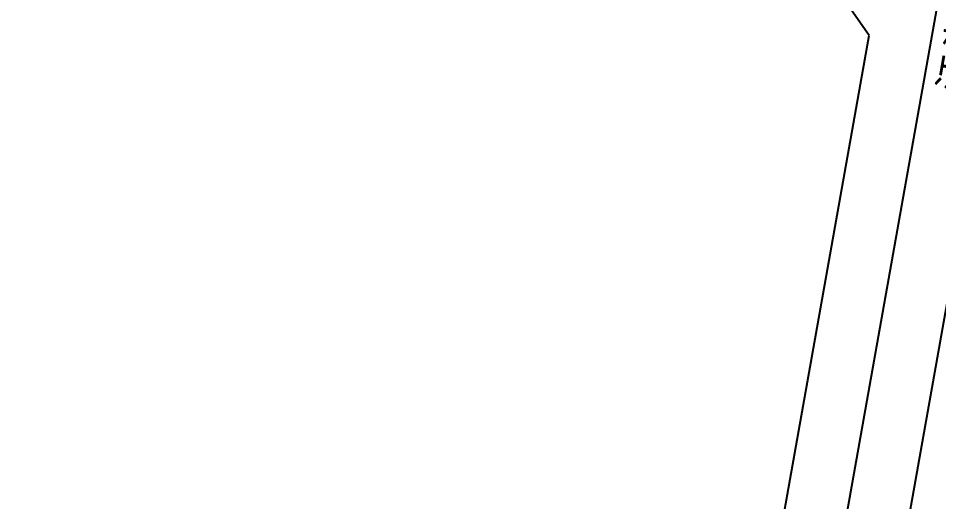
# Model space of a CAD drawing. Extents: x 529262 to 576451, y 2694391 to 2717535.
# Drawn here: x 562412.4 to 562546.2, y 2710853.2 to 2710923.4 of the extents above; entities that cross this region are included whole.
import ezdxf
from ezdxf.enums import TextEntityAlignment as Align
from ezdxf.xclip import XClip

# ---------------------------------------------------------------- set-up
doc = ezdxf.new("R2010")
doc.units = 0
doc.header["$XCLIPFRAME"] = 0
for name, color, linetype in [('PP-COM', 7, 'Continuous'), ('RD-中线', 40, 'Continuous'), ('RD-红线', 7, 'Continuous'), ('RD-路名', 7, 'Continuous')]:
    doc.layers.add(name, color=color, linetype=linetype)
doc.styles.add('黑体', font='simhei.ttf')

# ---------------------------------------------------------------- blocks, each defined once
blk = doc.blocks.new('A$C19FD0107')
at = {"layer": 'RD-中线', "color": 8}
blk.add_lwpolyline([(-8653.59, 15420.76), (-8495.76, 16292.39, -0.00211), (-8495.3, 16294.88), (-8485.75, 16345.17, 0.002827), (-8485.14, 16348.51), (-8448.87, 16552.15, -0.000671), (-8448.63, 16553.47), (-8443.3, 16582.94)], format="xyb", dxfattribs=at)
at = {"layer": 'RD-红线', "color": 8, "linetype": 'Continuous'}
blk.add_lwpolyline([(-8461.9, 16530.28), (-8482.21, 16559.29, 0.415102)], format="xyb", dxfattribs=at)
at = {"layer": 'RD-红线', "color": 8, "linetype": 'Continuous', "flags": 128}
for points in [[(-8494.2, 16348.96), (-8461.9, 16530.28)], [(-8475.6, 16350.73), (-8444.15, 16527.33)]]:
    blk.add_lwpolyline(points, dxfattribs=at)

msp = doc.modelspace()

# ---------------------------------------------------------------- block references
at = {"layer": 'PP-COM'}
ref = msp.add_blockref('A$C19FD0107', (570997.993, 2694390.603), dxfattribs=at)
XClip(ref).set_block_clipping_path([(-9366.4383134884, 14428.6043910822), (-3328.4480743363, 17452.7484863754)])

# ---------------------------------------------------------------- texts
at = {"layer": 'RD-路名', "color": 7, "style": '黑体'}
msp.add_text('江头路', height=4, rotation=80.08298, dxfattribs=at).set_placement((562549.295, 2710920.875), align=Align.MIDDLE)

doc.saveas('drawing.dxf')
